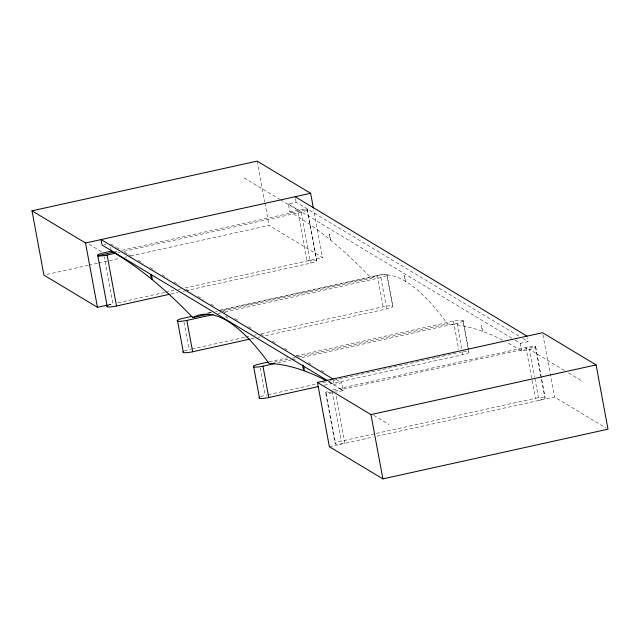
<?xml version="1.0" encoding="UTF-8"?>
<svg xmlns="http://www.w3.org/2000/svg" width="640" height="640" viewBox="0 0 640 640"><rect width="100%" height="100%" fill="white"/><g stroke="black" fill="none" stroke-linecap="round" stroke-linejoin="round"><path stroke-width="0.48" stroke-dasharray="3.2 2.4" d="M226.032 317.552L226.112 315.864M331.024 392.016L326.2 393.088L335.64 444.048M334.88 391.16L341.64 389.664M104.008 244.632L105.944 244.2M502.568 340.104A2567.528 486.792 77.5 0 0 482.672 331.376L482.6 331.352A2570.568 487.368 77.5 0 0 447.472 323.952A747.072 141.64 77.5 0 0 371.352 278.192A2643.848 501.264 77.5 0 0 330.536 240.08L330.464 240.016A2640.808 500.688 77.5 0 0 291.6 212.84L289.816 211.76L288.368 203.92L296.128 202.208L519.496 336.488M289.816 211.76L297.584 210.048A8.096 1.408 -10.5 0 1 307.128 209.408L316.576 260.368A8.096 1.408 -10.5 0 1 310.592 263.152L186.744 290.496M114.04 252.04L117.928 251.168M121.848 250.32L307.128 209.408A8.096 1.408 -10.5 0 1 301.152 212.192L123.664 251.384M117.816 252.672L119.76 252.248M46.84 274.464L87.768 265.432M88.744 265.216L97.512 263.28M98.488 263.064L119.928 258.328M124.8 257.256L126.752 256.824M130.648 255.96L269.032 225.408L322.552 257.584L313.704 209.856M108.112 304.928L112.96 303.856L104.24 256.816M117.84 302.784L164.648 292.448M165.624 292.232L174.4 290.296M178.304 289.432L181.224 288.784M185.128 287.928L322.552 257.584M171.144 293.944L177.968 292.44M182.84 291.36L185.768 290.712M207.648 312.872L211.552 312.016M220.328 310.072L377.336 275.408A8.096 1.408 -10.5 0 1 386.88 274.768L392.696 306.128A8.096 1.408 -10.5 0 1 386.712 308.912L263.84 336.04M209.672 312.824L211.624 312.392M215.528 311.528L217.48 311.096M218.456 310.88L376.504 275.984M222.088 311.152L371.352 278.192M218.04 313.512L220.968 312.864M224.872 312.008L380.904 277.552A8.096 1.408 -10.5 0 0 386.88 274.768M184.456 350.992A8.096 1.408 -10.5 0 1 189.08 349.616L191.032 349.184M192.008 348.968L244.664 337.344M245.64 337.128L250.52 336.048M254.416 335.192L256.368 334.76M261.248 333.68L383.144 306.768A8.096 1.408 -10.5 0 1 392.696 306.128M251.16 338.84L254.088 338.2M257.984 337.336L259.936 336.904M269.144 361.864L287.672 357.768M296.448 355.832L453.456 321.168A8.096 1.408 -10.5 0 1 463 320.528L468.816 351.88M273.816 362.296L288.448 359.064M292.352 358.208L295.28 357.56M299.176 356.696L447.472 323.952M277.584 362.928L291.24 359.92M292.216 359.704L296.112 358.84M301.968 357.544L457.024 323.312A8.096 1.408 -10.5 0 0 463 320.528M260.576 396.752A8.096 1.408 -10.5 0 1 265.2 395.376L267.152 394.944M268.128 394.728L316.888 383.96M322.736 382.672L435.864 357.696M436.832 357.48L458.288 352.744M324.352 385.248L462.832 354.672A8.096 1.408 -10.5 0 0 469.008 352.216A8.096 1.408 -10.5 0 0 463.384 351.816M328.856 381.392L333.992 384.48L341.752 382.768L343.208 390.608L336.368 392.104M515.16 340.256L520.296 343.344L528.056 341.632L527.376 337.968M332.848 389.96L525.944 347.328A8.096 1.408 -10.5 0 1 535.488 346.68L544.928 397.64A8.096 1.408 -10.5 0 1 538.952 400.432L534.776 377.888M328.728 382.024A2570.568 487.368 77.5 0 1 341.424 389.536L535.488 346.68A8.096 1.408 -10.5 0 1 529.512 349.472L521.744 351.184L519.96 350.112A2567.528 486.792 77.5 0 0 507.272 342.6M336.168 396.24L344.888 443.28A8.096 1.408 -10.5 0 1 335.344 443.92A8.096 1.408 -10.5 0 1 341.32 441.136L375.456 433.6M376.424 433.384L535.384 398.288A8.096 1.408 -10.5 0 1 544.928 397.64M329.36 446.704L373.168 437.032M377.072 436.176L554.48 397L606.304 428.152M522.92 338.544L528.056 341.632M288.368 203.92L511.736 338.2M244.056 177.872L279.744 199.328M280.592 199.832L297.584 210.048L307.024 261.008A8.096 1.408 -10.5 0 1 316.576 260.368M564.336 370.408L529.512 349.472L534.592 376.912M568.584 372.96L583.032 381.64M110.68 243.856L115.816 246.944M116.672 247.464L119.24 249.008M124.376 252.088L127.8 254.152M128.656 254.664L131.224 256.208M138.072 260.32L143.2 263.408M150.048 267.528L155.184 270.608M162.032 274.728L167.168 277.816M174.016 281.928L179.144 285.016M185.992 289.136L191.128 292.216M197.976 296.336L203.112 299.424M210.816 304.056L215.096 306.624M222.792 311.256L227.072 313.824M234.776 318.456L239.056 321.032M248.472 326.688L251.896 328.744M260.448 333.888L263.872 335.952M272.432 341.096L275.856 343.152M284.416 348.296L287.84 350.352M296.392 355.496L299.816 357.56M308.376 362.704L311.8 364.76M321.216 370.416L325.496 372.992M336.616 379.68L341.752 382.768M341.424 389.536L343.208 390.608M89.072 244.216L101.816 251.88M373.672 415.304L388.968 424.496M226.76 316.688L227.368 318.36M542.928 334.664L554.48 397M535.656 346.84L545.096 397.8M525.944 347.328L535.384 398.288M520.296 343.344L521.744 351.184M463.168 320.68L468.976 352.04M457.024 323.312L462.104 350.752M462.288 351.728L462.832 354.672M453.456 321.168L458.72 349.584M387.048 274.92L392.856 306.28M380.904 277.552L386.712 308.912M377.336 275.408L383.144 306.768M307.296 209.56L316.736 260.52M333.144 379.904L333.992 384.48M301.152 212.192L310.592 263.152M332.056 391.152L341.32 441.136M295.448 198.552L296.128 202.208M325.72 392.776L335.16 443.736M257.112 161.12L264.696 202.032M264.88 203L269.032 225.408M260.112 367.936L265.2 395.376M183.992 322.176L189.08 349.616M110.552 247.264L111.28 251.184M332.336 392.896A8.096 1.408 -10.5 0 1 325.928 392.976A8.096 1.408 -10.5 0 1 328.832 390.976M459.264 352.528A8.096 1.408 -10.5 0 1 461.336 352.12M107.736 305.512A8.096 1.408 -10.5 0 1 112.96 303.856M329.368 234.136L329.248 236.68L330.464 240.016L330.584 237.48L329.368 234.136M404.696 275.592L404.568 278.128L405.784 281.472L405.904 278.936L404.696 275.592M481.584 325.52C481.12 332.816 484.672 333.088 481.584 325.52"/><path stroke-width="0.96" d="M150.792 274.424L150.712 276.104L151.928 279.456M326.376 380.752A2570.568 487.368 77.5 0 0 268.936 363.376A747.072 141.64 77.5 0 0 192.816 317.616A2643.848 501.264 77.5 0 0 152 279.504L152.048 276.912L151.136 274.408M302.968 364.896L302.848 367.432L304.056 370.776L304.184 368.232L303.272 365.728M107.136 305.144L97.44 307.288L43.912 275.112L32 210.824L257.112 161.12L310.64 193.296L313.344 207.904M32 210.824L85.52 243L310.64 193.296M115.864 253.104L107.088 255.04A8.096 1.408 -10.5 0 1 97.84 255.808L113.048 252.248M107.272 305.776A8.096 1.408 -10.5 0 0 108.768 306.952A8.096 1.408 -10.5 0 0 116.528 306L170.168 294.16M192.048 316.32L183.272 318.256A8.096 1.408 -10.5 0 0 177.288 321.04A8.096 1.408 -10.5 0 0 186.84 320.4L213.168 314.592M192.816 317.616L209.4 313.952M183.392 351.536A8.096 1.408 -10.5 0 0 184.888 352.704A8.096 1.408 -10.5 0 0 192.648 351.76L250.184 339.056M268.168 362.08L259.392 364.016A8.096 1.408 -10.5 0 0 253.408 366.8A8.096 1.408 -10.5 0 0 262.96 366.16L274.656 363.576M317.448 382.416L542.56 332.712L596.088 364.888L608 429.176L382.888 478.88L329.36 446.704L317.448 382.416L370.968 414.592L596.088 364.888M259.512 397.296A8.096 1.408 -10.5 0 0 261.008 398.464A8.096 1.408 -10.5 0 0 268.768 397.52L318.504 386.536M295.112 196.72L527.04 336.144M332.976 378.992L101.048 239.568L102.064 245.056L327.144 380.36M370.968 414.592L382.888 478.88M262.96 366.16L268.768 397.52M253.712 366.928L259.52 398.288M186.84 320.4L192.648 351.76M177.592 321.168L183.4 352.528M107.088 255.04L116.528 306M97.84 255.808L107.28 306.768M85.52 243L97.44 307.288M97.52 255.672A8.096 1.408 -10.5 0 1 103.52 252.896L111.28 251.184L113.064 252.256A2640.808 500.688 77.5 0 1 151.92 279.44"/></g></svg>
